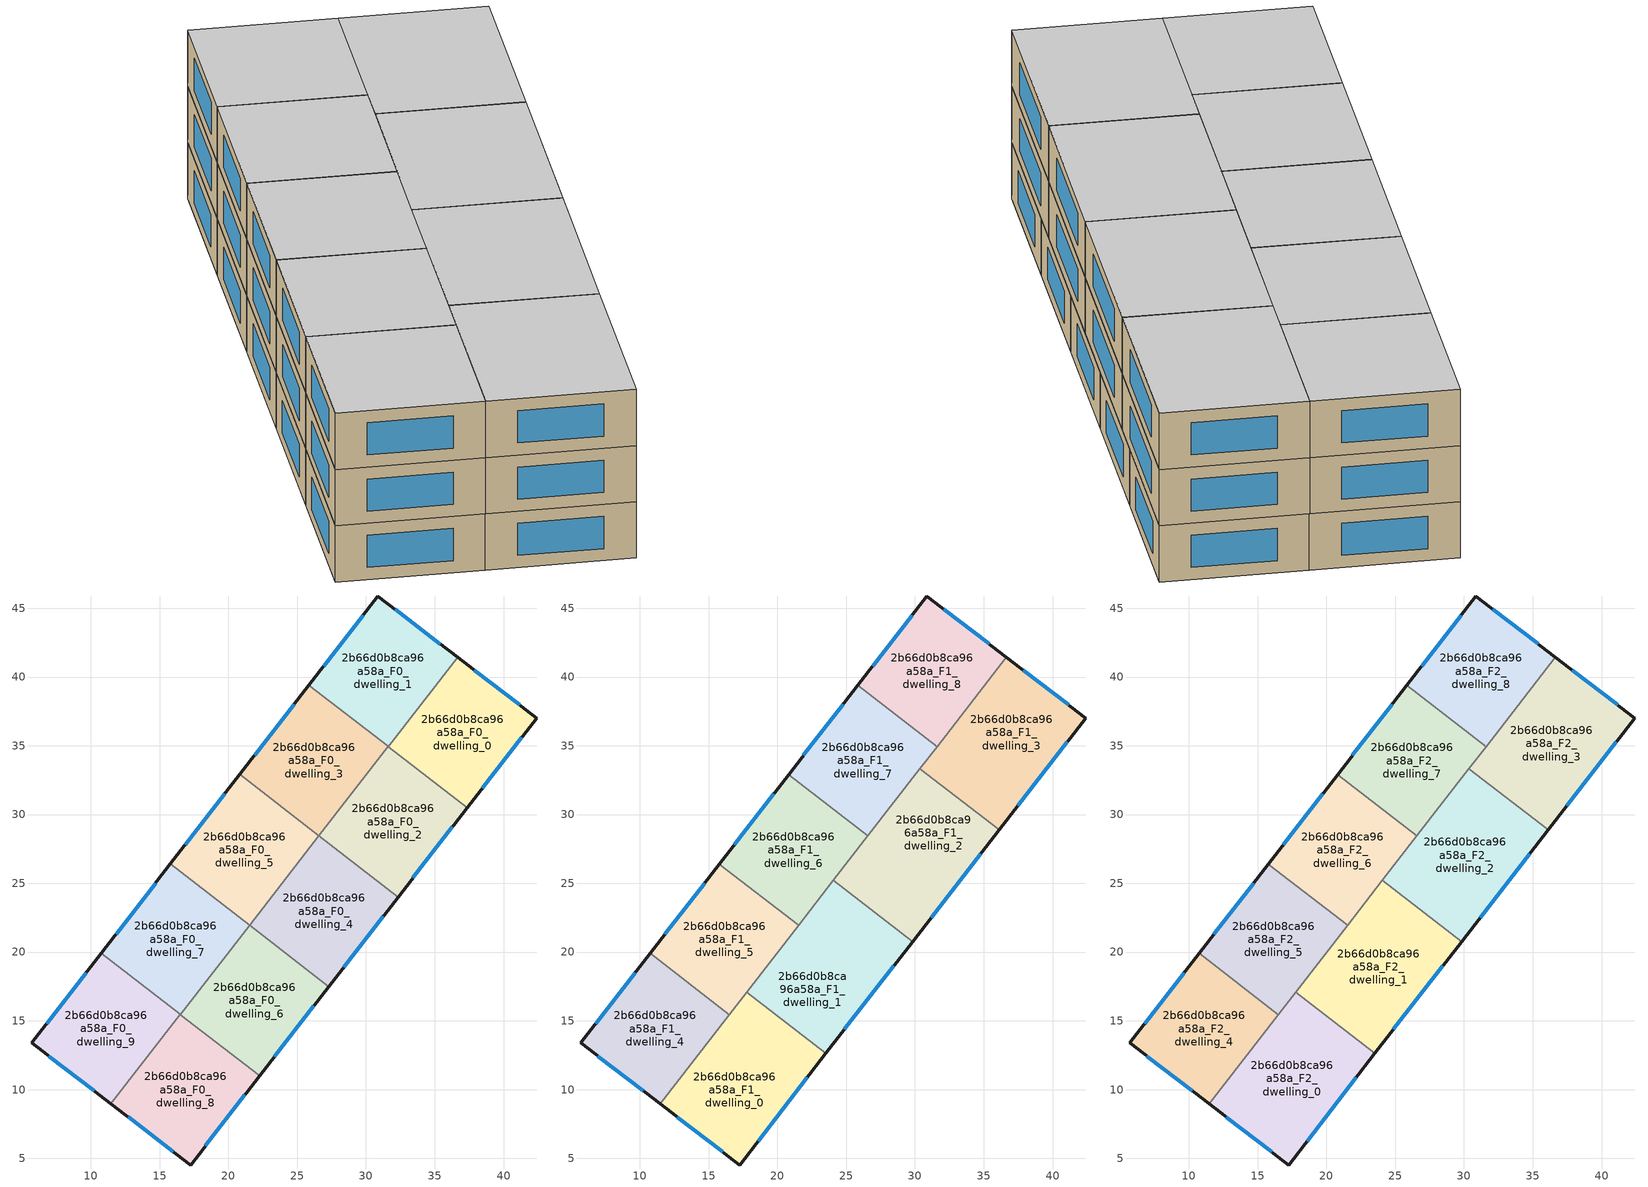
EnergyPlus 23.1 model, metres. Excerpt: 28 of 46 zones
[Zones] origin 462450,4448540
2b66d0b8ca96a58a_F0_dwelling_0
 floor ground (EU_floor_Construction): 42.41,37.02 37.36,30.5 31.62,34.95 36.65,41.45 z0
 wall outside (EU_wall_Construction): 37.36,30.5 42.41,37.02 36.65,41.45 z0:3
 wall to 2b66d0b8ca96a58a_F0_dwelling_1 (EU_wall_Construction): 36.65,41.45 31.62,34.95 z0:3
 wall to 2b66d0b8ca96a58a_F0_dwelling_2 (EU_wall_Construction): 31.62,34.95 37.36,30.5 z0:3
 window (EU_Window_Construction): 41.18,37.97 37.89,40.5 / 38.45,31.89 41.33,35.62 z0.64:2.36
2b66d0b8ca96a58a_F0_dwelling_1
 floor ground (EU_floor_Construction): 36.65,41.45 31.62,34.95 25.85,39.41 30.87,45.89 z0
 wall outside (EU_wall_Construction): 36.65,41.45 30.87,45.89 25.85,39.41 z0:3
 wall to 2b66d0b8ca96a58a_F0_dwelling_3 (EU_wall_Construction): 25.85,39.41 31.61,34.95 z0:3
 wall to 2b66d0b8ca96a58a_F0_dwelling_2 (EU_wall_Construction): 31.61,34.95 31.62,34.95 z0:3
 window (EU_Window_Construction): 29.8,44.5 26.93,40.8 / 35.42,42.4 32.11,44.94 z0.64:2.36
2b66d0b8ca96a58a_F0_dwelling_2
 floor ground (EU_floor_Construction): 37.36,30.5 32.33,24 26.58,28.46 31.61,34.95 z0
 wall outside (EU_wall_Construction): 32.33,24 37.36,30.5 z0:3
 wall to 2b66d0b8ca96a58a_F0_dwelling_3 (EU_wall_Construction): 31.61,34.95 26.58,28.46 z0:3
 wall to 2b66d0b8ca96a58a_F0_dwelling_4 (EU_wall_Construction): 26.58,28.46 32.33,24 z0:3
 window (EU_Window_Construction): 33.41,25.39 36.29,29.1 z0.64:2.36
2b66d0b8ca96a58a_F0_dwelling_3
 floor ground (EU_floor_Construction): 31.61,34.95 26.58,28.46 20.82,32.91 25.85,39.41 z0
 wall outside (EU_wall_Construction): 25.85,39.41 20.82,32.91 z0:3
 wall to 2b66d0b8ca96a58a_F0_dwelling_5 (EU_wall_Construction): 20.82,32.91 26.58,28.46 z0:3
 window (EU_Window_Construction): 24.78,38.02 21.9,34.3 z0.64:2.36
2b66d0b8ca96a58a_F0_dwelling_4
 floor ground (EU_floor_Construction): 32.33,24 27.29,17.5 21.54,21.96 26.58,28.46 z0
 wall outside (EU_wall_Construction): 27.29,17.5 32.33,24 z0:3
 wall to 2b66d0b8ca96a58a_F0_dwelling_5 (EU_wall_Construction): 26.58,28.46 21.54,21.96 z0:3
 wall to 2b66d0b8ca96a58a_F0_dwelling_6 (EU_wall_Construction): 21.54,21.96 27.29,17.5 z0:3
 window (EU_Window_Construction): 28.37,18.89 31.25,22.6 z0.64:2.36
2b66d0b8ca96a58a_F0_dwelling_5
 floor ground (EU_floor_Construction): 26.58,28.46 21.54,21.96 15.79,26.41 20.82,32.91 z0
 wall outside (EU_wall_Construction): 20.82,32.91 15.79,26.41 z0:3
 wall to 2b66d0b8ca96a58a_F0_dwelling_7 (EU_wall_Construction): 15.79,26.41 21.54,21.96 z0:3
 window (EU_Window_Construction): 19.74,31.52 16.87,27.81 z0.64:2.36
 ceiling adiabatic (EU_roof_Construction): 21.54,21.96 26.57,28.44 20.81,32.9 15.79,26.41 z3
2b66d0b8ca96a58a_F0_dwelling_6
 floor ground (EU_floor_Construction): 27.29,17.5 22.26,11 16.51,15.46 21.54,21.96 z0
 wall outside (EU_wall_Construction): 22.26,11 27.29,17.5 z0:3
 wall to 2b66d0b8ca96a58a_F0_dwelling_7 (EU_wall_Construction): 21.54,21.96 16.51,15.46 z0:3
 wall to 2b66d0b8ca96a58a_F0_dwelling_8 (EU_wall_Construction): 16.51,15.46 22.26,11 z0:3
 window (EU_Window_Construction): 23.34,12.39 26.22,16.11 z0.64:2.36
2b66d0b8ca96a58a_F0_dwelling_7
 floor ground (EU_floor_Construction): 21.54,21.96 16.51,15.46 10.75,19.91 15.79,26.41 z0
 wall outside (EU_wall_Construction): 15.79,26.41 10.75,19.91 z0:3
 wall to 2b66d0b8ca96a58a_F0_dwelling_9 (EU_wall_Construction): 10.75,19.91 16.5,15.46 z0:3
 wall to 2b66d0b8ca96a58a_F0_dwelling_8 (EU_wall_Construction): 16.5,15.46 16.51,15.46 z0:3
 window (EU_Window_Construction): 14.71,25.02 11.83,21.31 z0.64:2.36
2b66d0b8ca96a58a_F0_dwelling_8
 floor ground (EU_floor_Construction): 22.26,11 17.24,4.52 11.46,8.96 16.5,15.46 z0
 wall outside (EU_wall_Construction): 11.46,8.96 17.24,4.52 22.26,11 z0:3
 wall to 2b66d0b8ca96a58a_F0_dwelling_9 (EU_wall_Construction): 16.5,15.46 11.46,8.96 z0:3
 window (EU_Window_Construction): 18.32,5.91 21.19,9.61 / 12.7,8.01 16,5.47 z0.64:2.36
2b66d0b8ca96a58a_F0_dwelling_9
 floor ground (EU_floor_Construction): 16.5,15.46 11.46,8.96 5.7,13.39 10.75,19.91 z0
 wall outside (EU_wall_Construction): 10.75,19.91 5.7,13.39 11.46,8.96 z0:3
 window (EU_Window_Construction): 9.67,18.52 6.78,14.79 / 6.93,12.44 10.23,9.91 z0.64:2.36
2b66d0b8ca96a58a_F1_dwelling_0
 floor to 2b66d0b8ca96a58a_F0_dwelling_8 (EU_floor_Construction): 22.26,11 17.24,4.52 11.47,8.96 16.51,15.46 z3
 floor to 2b66d0b8ca96a58a_F0_dwelling_6 (EU_floor_Construction): 23.53,12.63 22.26,11 16.51,15.46 17.77,17.09 z3
 wall outside (EU_wall_Construction): 11.47,8.96 17.24,4.52 23.53,12.63 z3:6
 wall to 2b66d0b8ca96a58a_F1_dwelling_1 (EU_wall_Construction): 23.53,12.63 17.77,17.09 z3:6
 wall to 2b66d0b8ca96a58a_F1_dwelling_4 (EU_wall_Construction): 16.5,15.44 11.47,8.96 z3:6
 wall to 2b66d0b8ca96a58a_F1_dwelling_5 (EU_wall_Construction): 17.77,17.09 16.5,15.44 z3:6
 window (EU_Window_Construction): 18.59,6.26 22.18,10.9 / 12.71,8.01 16.01,5.47 z3.64:5.36
2b66d0b8ca96a58a_F1_dwelling_1
 floor to 2b66d0b8ca96a58a_F0_dwelling_6 (EU_floor_Construction): 27.29,17.5 23.53,12.63 17.77,17.09 21.54,21.96 z3
 floor to 2b66d0b8ca96a58a_F0_dwelling_4 (EU_floor_Construction): 29.82,20.76 27.29,17.5 21.54,21.96 24.07,25.21 z3
 wall outside (EU_wall_Construction): 23.53,12.63 29.82,20.76 z3:6
 wall to 2b66d0b8ca96a58a_F1_dwelling_2 (EU_wall_Construction): 29.82,20.76 24.07,25.21 z3:6
 wall to 2b66d0b8ca96a58a_F1_dwelling_5 (EU_wall_Construction): 21.53,21.94 17.77,17.09 z3:6
 wall to 2b66d0b8ca96a58a_F1_dwelling_6 (EU_wall_Construction): 24.07,25.22 21.53,21.94 z3:6
 window (EU_Window_Construction): 24.87,14.37 28.47,19.02 z3.64:5.36
2b66d0b8ca96a58a_F1_dwelling_2
 floor to 2b66d0b8ca96a58a_F0_dwelling_2 (EU_floor_Construction): 36.11,28.88 32.33,24 26.58,28.45 30.36,33.34 z3
 floor to 2b66d0b8ca96a58a_F0_dwelling_4 (EU_floor_Construction): 32.33,24 29.82,20.76 24.07,25.21 26.58,28.45 z3
 wall outside (EU_wall_Construction): 29.82,20.76 36.11,28.88 z3:6
 wall to 2b66d0b8ca96a58a_F1_dwelling_3 (EU_wall_Construction): 36.11,28.88 30.36,33.34 z3:6
 wall to 2b66d0b8ca96a58a_F1_dwelling_7 (EU_wall_Construction): 30.36,33.34 26.57,28.44 z3:6
 wall to 2b66d0b8ca96a58a_F1_dwelling_6 (EU_wall_Construction): 26.57,28.44 24.07,25.21 z3:6
 window (EU_Window_Construction): 31.17,22.5 34.77,27.14 z3.64:5.36
2b66d0b8ca96a58a_F1_dwelling_3
 floor to 2b66d0b8ca96a58a_F0_dwelling_0 (EU_floor_Construction): 42.41,37.02 37.36,30.5 31.62,34.95 36.65,41.45 z3
 floor to 2b66d0b8ca96a58a_F0_dwelling_1 (EU_floor_Construction): 36.65,41.45 31.62,34.95 31.61,34.95 36.64,41.45 z3
 floor to 2b66d0b8ca96a58a_F0_dwelling_2 (EU_floor_Construction): 37.36,30.5 36.11,28.88 30.36,33.34 31.61,34.95 z3
 wall outside (EU_wall_Construction): 36.11,28.88 42.41,37.02 36.64,41.45 z3:6
 wall to 2b66d0b8ca96a58a_F1_dwelling_8 (EU_wall_Construction): 36.64,41.45 31.6,34.94 z3:6
 wall to 2b66d0b8ca96a58a_F1_dwelling_7 (EU_wall_Construction): 31.6,34.94 30.36,33.34 z3:6
 window (EU_Window_Construction): 41.18,37.97 37.88,40.5 / 37.46,30.63 41.07,35.28 z3.64:5.36
2b66d0b8ca96a58a_F1_dwelling_4
 floor to 2b66d0b8ca96a58a_F0_dwelling_9 (EU_floor_Construction): 16.49,15.45 11.46,8.96 5.7,13.39 10.74,19.9 z3
 floor to 2b66d0b8ca96a58a_F0_dwelling_8 (EU_floor_Construction): 16.5,15.45 11.47,8.96 11.46,8.96 16.49,15.45 z3
 wall outside (EU_wall_Construction): 10.74,19.9 5.7,13.39 11.47,8.96 z3:6
 wall to 2b66d0b8ca96a58a_F1_dwelling_5 (EU_wall_Construction): 16.5,15.45 10.74,19.9 z3:6
 window (EU_Window_Construction): 6.94,12.44 10.24,9.91 / 9.66,18.51 6.78,14.79 z3.64:5.36
2b66d0b8ca96a58a_F1_dwelling_5
 floor to 2b66d0b8ca96a58a_F0_dwelling_7 (EU_floor_Construction): 21.53,21.94 16.51,15.46 10.75,19.91 15.78,26.4 z3
 floor to 2b66d0b8ca96a58a_F0_dwelling_9 (EU_floor_Construction): 16.5,15.46 16.49,15.45 10.74,19.9 10.75,19.91 z3
 wall outside (EU_wall_Construction): 15.78,26.4 10.74,19.9 z3:6
 wall to 2b66d0b8ca96a58a_F1_dwelling_6 (EU_wall_Construction): 21.53,21.94 15.78,26.4 z3:6
 window (EU_Window_Construction): 14.7,25.01 11.82,21.29 z3.64:5.36
2b66d0b8ca96a58a_F1_dwelling_6
 floor to 2b66d0b8ca96a58a_F0_dwelling_7 (EU_floor_Construction): 21.54,21.96 21.53,21.94 15.78,26.4 15.79,26.41 z3
 floor adiabatic (EU_floor_Construction): 26.57,28.44 21.53,21.94 21.54,21.96 15.79,26.41 20.81,32.9 z3
 wall outside (EU_wall_Construction): 20.81,32.9 15.78,26.4 z3:6
 wall to 2b66d0b8ca96a58a_F1_dwelling_7 (EU_wall_Construction): 26.57,28.44 20.81,32.9 z3:6
 window (EU_Window_Construction): 19.73,31.51 16.86,27.79 z3.64:5.36
2b66d0b8ca96a58a_F1_dwelling_7
 floor to 2b66d0b8ca96a58a_F0_dwelling_3 (EU_floor_Construction): 31.6,34.94 26.58,28.46 20.82,32.91 25.85,39.4 z3
 floor to 2b66d0b8ca96a58a_F0_dwelling_5 (EU_floor_Construction): 26.58,28.46 26.57,28.44 20.81,32.9 20.82,32.91 z3
 wall outside (EU_wall_Construction): 25.85,39.4 20.81,32.9 z3:6
 wall to 2b66d0b8ca96a58a_F1_dwelling_8 (EU_wall_Construction): 31.6,34.94 25.85,39.4 z3:6
 window (EU_Window_Construction): 24.77,38.01 21.89,34.29 z3.64:5.36
2b66d0b8ca96a58a_F1_dwelling_8
 floor to 2b66d0b8ca96a58a_F0_dwelling_1 (EU_floor_Construction): 36.64,41.45 31.61,34.95 25.86,39.41 30.87,45.89 z3
 floor to 2b66d0b8ca96a58a_F0_dwelling_3 (EU_floor_Construction): 31.61,34.95 31.6,34.94 25.85,39.4 25.86,39.41 z3
 wall outside (EU_wall_Construction): 36.64,41.45 30.87,45.89 25.85,39.4 z3:6
 window (EU_Window_Construction): 29.8,44.5 26.92,40.79 / 35.41,42.4 32.11,44.94 z3.64:5.36
2b66d0b8ca96a58a_F2_dwelling_0
 floor to 2b66d0b8ca96a58a_F1_dwelling_0 (EU_floor_Construction): 23.53,12.63 17.24,4.52 11.47,8.96 17.77,17.09 z6
 wall outside (EU_wall_Construction): 11.47,8.96 17.24,4.52 23.53,12.63 z6:9
 wall to 2b66d0b8ca96a58a_F2_dwelling_1 (EU_wall_Construction): 23.53,12.63 17.77,17.09 z6:9
 wall to 2b66d0b8ca96a58a_F2_dwelling_4 (EU_wall_Construction): 16.5,15.44 11.47,8.96 z6:9
 wall to 2b66d0b8ca96a58a_F2_dwelling_5 (EU_wall_Construction): 17.77,17.09 16.5,15.44 z6:9
 window (EU_Window_Construction): 18.59,6.26 22.18,10.9 / 12.71,8.01 16.01,5.47 z6.64:8.36
 ceiling to 2b66d0b8ca96a58a_F3_dwelling_0 (EU_floor_Construction): 17.24,4.52 23.53,12.63 17.77,17.09 11.47,8.96 z9
2b66d0b8ca96a58a_F2_dwelling_1
 floor to 2b66d0b8ca96a58a_F1_dwelling_1 (EU_floor_Construction): 29.82,20.76 23.53,12.63 17.77,17.09 24.07,25.21 z6
 wall outside (EU_wall_Construction): 23.53,12.63 29.82,20.76 z6:9
 wall to 2b66d0b8ca96a58a_F2_dwelling_2 (EU_wall_Construction): 29.82,20.76 24.07,25.21 z6:9
 wall to 2b66d0b8ca96a58a_F2_dwelling_5 (EU_wall_Construction): 21.53,21.94 17.77,17.09 z6:9
 wall to 2b66d0b8ca96a58a_F2_dwelling_6 (EU_wall_Construction): 24.07,25.22 21.53,21.94 z6:9
 window (EU_Window_Construction): 24.87,14.37 28.47,19.02 z6.64:8.36
 ceiling to 2b66d0b8ca96a58a_F3_dwelling_1 (EU_floor_Construction): 23.53,12.63 29.82,20.76 24.07,25.21 17.77,17.09 z9
2b66d0b8ca96a58a_F2_dwelling_2
 floor to 2b66d0b8ca96a58a_F1_dwelling_2 (EU_floor_Construction): 36.11,28.88 29.82,20.76 24.07,25.21 30.36,33.34 z6
 wall outside (EU_wall_Construction): 29.82,20.76 36.11,28.88 z6:9
 wall to 2b66d0b8ca96a58a_F2_dwelling_3 (EU_wall_Construction): 36.11,28.88 30.36,33.34 z6:9
 wall to 2b66d0b8ca96a58a_F2_dwelling_7 (EU_wall_Construction): 30.36,33.34 26.57,28.44 z6:9
 wall to 2b66d0b8ca96a58a_F2_dwelling_6 (EU_wall_Construction): 26.57,28.44 24.07,25.21 z6:9
 window (EU_Window_Construction): 31.17,22.5 34.77,27.14 z6.64:8.36
 ceiling to 2b66d0b8ca96a58a_F3_dwelling_2 (EU_floor_Construction): 29.82,20.76 36.11,28.88 30.36,33.34 24.07,25.21 z9
2b66d0b8ca96a58a_F2_dwelling_3
 floor to 2b66d0b8ca96a58a_F1_dwelling_3 (EU_floor_Construction): 42.41,37.02 36.11,28.88 30.36,33.34 36.64,41.45 z6
 wall outside (EU_wall_Construction): 36.11,28.88 42.41,37.02 36.64,41.45 z6:9
 wall to 2b66d0b8ca96a58a_F2_dwelling_8 (EU_wall_Construction): 36.64,41.45 31.6,34.94 z6:9
 wall to 2b66d0b8ca96a58a_F2_dwelling_7 (EU_wall_Construction): 31.6,34.94 30.36,33.34 z6:9
 window (EU_Window_Construction): 41.18,37.97 37.88,40.5 / 37.46,30.63 41.07,35.28 z6.64:8.36
 ceiling to 2b66d0b8ca96a58a_F3_dwelling_3 (EU_floor_Construction): 36.11,28.88 42.41,37.02 36.64,41.45 30.36,33.34 z9
2b66d0b8ca96a58a_F2_dwelling_4
 floor to 2b66d0b8ca96a58a_F1_dwelling_4 (EU_floor_Construction): 16.5,15.45 11.47,8.96 5.7,13.39 10.74,19.9 z6
 wall outside (EU_wall_Construction): 10.74,19.9 5.7,13.39 11.47,8.96 z6:9
 wall to 2b66d0b8ca96a58a_F2_dwelling_5 (EU_wall_Construction): 16.5,15.45 10.74,19.9 z6:9
 window (EU_Window_Construction): 6.94,12.44 10.24,9.91 / 9.66,18.51 6.78,14.79 z6.64:8.36
 ceiling to 2b66d0b8ca96a58a_F3_dwelling_4 (EU_floor_Construction): 11.47,8.96 16.5,15.45 10.74,19.9 5.7,13.39 z9
2b66d0b8ca96a58a_F2_dwelling_5
 floor to 2b66d0b8ca96a58a_F1_dwelling_5 (EU_floor_Construction): 21.53,21.94 16.5,15.45 10.74,19.9 15.78,26.4 z6
 wall outside (EU_wall_Construction): 15.78,26.4 10.74,19.9 z6:9
 wall to 2b66d0b8ca96a58a_F2_dwelling_6 (EU_wall_Construction): 21.53,21.94 15.78,26.4 z6:9
 window (EU_Window_Construction): 14.7,25.01 11.82,21.29 z6.64:8.36
 ceiling to 2b66d0b8ca96a58a_F3_dwelling_5 (EU_floor_Construction): 16.5,15.45 21.53,21.94 15.78,26.4 10.74,19.9 z9
2b66d0b8ca96a58a_F2_dwelling_6
 floor to 2b66d0b8ca96a58a_F1_dwelling_6 (EU_floor_Construction): 26.57,28.44 21.53,21.94 15.78,26.4 20.81,32.9 z6
 wall outside (EU_wall_Construction): 20.81,32.9 15.78,26.4 z6:9
 wall to 2b66d0b8ca96a58a_F2_dwelling_7 (EU_wall_Construction): 26.57,28.44 20.81,32.9 z6:9
 window (EU_Window_Construction): 19.73,31.51 16.86,27.79 z6.64:8.36
 ceiling to 2b66d0b8ca96a58a_F3_dwelling_6 (EU_floor_Construction): 21.53,21.94 26.57,28.44 20.81,32.9 15.78,26.4 z9
2b66d0b8ca96a58a_F2_dwelling_7
 floor to 2b66d0b8ca96a58a_F1_dwelling_7 (EU_floor_Construction): 31.6,34.94 26.57,28.44 20.81,32.9 25.85,39.4 z6
 wall outside (EU_wall_Construction): 25.85,39.4 20.81,32.9 z6:9
 wall to 2b66d0b8ca96a58a_F2_dwelling_8 (EU_wall_Construction): 31.6,34.94 25.85,39.4 z6:9
 window (EU_Window_Construction): 24.77,38.01 21.89,34.29 z6.64:8.36
 ceiling to 2b66d0b8ca96a58a_F3_dwelling_7 (EU_floor_Construction): 26.57,28.44 31.6,34.94 25.85,39.4 20.81,32.9 z9
2b66d0b8ca96a58a_F2_dwelling_8
 floor to 2b66d0b8ca96a58a_F1_dwelling_8 (EU_floor_Construction): 36.64,41.45 31.6,34.94 25.85,39.4 30.87,45.89 z6
 wall outside (EU_wall_Construction): 36.64,41.45 30.87,45.89 25.85,39.4 z6:9
 window (EU_Window_Construction): 29.8,44.5 26.92,40.79 / 35.41,42.4 32.11,44.94 z6.64:8.36
 ceiling to 2b66d0b8ca96a58a_F3_dwelling_8 (EU_floor_Construction): 31.6,34.94 36.64,41.45 30.87,45.89 25.85,39.4 z9
[Building]
EU S2 Campaign: North Axis=0; Terrain=City; Solar Distribution=FullExterior
[Site:Location]
Yerevan-Zvartnots.Intl.AP: Latitude=40.15; Longitude=44.383; Time Zone=4; Elevation=854
[SizingPeriod:WeatherFileDays]
AnnualSizingPeriod: Begin Month=1; Begin Day of Month=1; End Month=12; End Day of Month=31; Day of Week for Start Day=Monday; Use Weather File Daylight Saving Period=No; Use Weather File Rain and Snow Indicators=No
[MATERIAL]
EU_InternalMass_Material: Roughness=MediumRough; Thickness=0.1; Conductivity=1; Density=1800; Specific Heat=900; Thermal Absorptance=0.9; Solar Absorptance=0.7; Visible Absorptance=0.7
[MATERIAL:NOMASS] Roughness=MediumRough; Thermal Absorptance=0.9; Solar Absorptance=0.7; Visible Absorptance=0.7
Name | Thermal Resistance
EU_wall_NoMass | 1.05043
EU_roof_NoMass | 1.45357
EU_floor_NoMass | 0.478065
[WINDOWMATERIAL:SIMPLEGLAZINGSYSTEM]
EU_Window_SimpleGlazing: UFactor=2.5566; Solar Heat Gain Coefficient=0.75; Visible Transmittance=0.75
[CONSTRUCTION]
EU_wall_Construction: EU_wall_NoMass
EU_roof_Construction: EU_roof_NoMass
EU_floor_Construction: EU_floor_NoMass
EU_Window_Construction: EU_Window_SimpleGlazing
EU_InternalMass_Construction: EU_InternalMass_Material
[ZONE] Type=1; Multiplier=1; Ceiling Height=autocalculate; Floor Area=autocalculate; Part of Total Floor Area=Yes
Name | Volume
2b66d0b8ca96a58a_F0_dwelling_0; 2b66d0b8ca96a58a_F0_dwelling_9 | 179.514
2b66d0b8ca96a58a_F1_dwelling_0; 2b66d0b8ca96a58a_F2_dwelling_0 | 224.368
2b66d0b8ca96a58a_F0_dwelling_1; 2b66d0b8ca96a58a_F0_dwelling_8 | 179.521
2b66d0b8ca96a58a_F1_dwelling_1; 2b66d0b8ca96a58a_F2_dwelling_1 | 224.356
2b66d0b8ca96a58a_F0_dwelling_2; 2b66d0b8ca96a58a_F1_dwelling_5; 2b66d0b8ca96a58a_F2_dwelling_5; 2b66d0b8ca96a58a_F0_dwelling_6; 2b66d0b8ca96a58a_F1_dwelling_6; 2b66d0b8ca96a58a_F2_dwelling_6 | 179.528
2b66d0b8ca96a58a_F1_dwelling_2; 2b66d0b8ca96a58a_F2_dwelling_2 | 224.391
2b66d0b8ca96a58a_F0_dwelling_3 | 179.496
2b66d0b8ca96a58a_F1_dwelling_3; 2b66d0b8ca96a58a_F2_dwelling_3 | 224.373
2b66d0b8ca96a58a_F0_dwelling_4 | 179.51
2b66d0b8ca96a58a_F1_dwelling_4; 2b66d0b8ca96a58a_F2_dwelling_4; 2b66d0b8ca96a58a_F1_dwelling_8; 2b66d0b8ca96a58a_F2_dwelling_8 | 179.518
2b66d0b8ca96a58a_F0_dwelling_5; 2b66d0b8ca96a58a_F1_dwelling_7; 2b66d0b8ca96a58a_F2_dwelling_7 | 179.495
2b66d0b8ca96a58a_F0_dwelling_7 | 179.526
[INTERNALMASS] Construction=EU_InternalMass_Construction
Name | Zone or ZoneList | Surface Area
2b66d0b8ca96a58a_F0_dwelling_0_EU_InternalMass | 2b66d0b8ca96a58a_F0_dwelling_0 | 59.8379
2b66d0b8ca96a58a_F0_dwelling_1_EU_InternalMass | 2b66d0b8ca96a58a_F0_dwelling_1 | 59.8404
2b66d0b8ca96a58a_F0_dwelling_2_EU_InternalMass | 2b66d0b8ca96a58a_F0_dwelling_2 | 59.8427
2b66d0b8ca96a58a_F0_dwelling_3_EU_InternalMass | 2b66d0b8ca96a58a_F0_dwelling_3 | 59.8318
2b66d0b8ca96a58a_F0_dwelling_4_EU_InternalMass | 2b66d0b8ca96a58a_F0_dwelling_4 | 59.8368
2b66d0b8ca96a58a_F0_dwelling_5_EU_InternalMass | 2b66d0b8ca96a58a_F0_dwelling_5 | 59.8318
2b66d0b8ca96a58a_F0_dwelling_6_EU_InternalMass | 2b66d0b8ca96a58a_F0_dwelling_6 | 59.8427
2b66d0b8ca96a58a_F0_dwelling_7_EU_InternalMass | 2b66d0b8ca96a58a_F0_dwelling_7 | 59.842
2b66d0b8ca96a58a_F0_dwelling_8_EU_InternalMass | 2b66d0b8ca96a58a_F0_dwelling_8 | 59.8404
2b66d0b8ca96a58a_F0_dwelling_9_EU_InternalMass | 2b66d0b8ca96a58a_F0_dwelling_9 | 59.8379
2b66d0b8ca96a58a_F1_dwelling_0_EU_InternalMass | 2b66d0b8ca96a58a_F1_dwelling_0 | 74.7892
2b66d0b8ca96a58a_F1_dwelling_1_EU_InternalMass | 2b66d0b8ca96a58a_F1_dwelling_1 | 74.7853
2b66d0b8ca96a58a_F1_dwelling_2_EU_InternalMass | 2b66d0b8ca96a58a_F1_dwelling_2 | 74.8011
2b66d0b8ca96a58a_F1_dwelling_3_EU_InternalMass | 2b66d0b8ca96a58a_F1_dwelling_3 | 74.791
2b66d0b8ca96a58a_F1_dwelling_4_EU_InternalMass | 2b66d0b8ca96a58a_F1_dwelling_4 | 59.8393
2b66d0b8ca96a58a_F1_dwelling_5_EU_InternalMass | 2b66d0b8ca96a58a_F1_dwelling_5 | 59.8427
2b66d0b8ca96a58a_F1_dwelling_6_EU_InternalMass | 2b66d0b8ca96a58a_F1_dwelling_6 | 59.8427
2b66d0b8ca96a58a_F1_dwelling_7_EU_InternalMass | 2b66d0b8ca96a58a_F1_dwelling_7 | 59.8318
2b66d0b8ca96a58a_F1_dwelling_8_EU_InternalMass | 2b66d0b8ca96a58a_F1_dwelling_8 | 59.8393
2b66d0b8ca96a58a_F2_dwelling_0_EU_InternalMass | 2b66d0b8ca96a58a_F2_dwelling_0 | 74.7892
2b66d0b8ca96a58a_F2_dwelling_1_EU_InternalMass | 2b66d0b8ca96a58a_F2_dwelling_1 | 74.7853
2b66d0b8ca96a58a_F2_dwelling_2_EU_InternalMass | 2b66d0b8ca96a58a_F2_dwelling_2 | 74.8011
2b66d0b8ca96a58a_F2_dwelling_3_EU_InternalMass | 2b66d0b8ca96a58a_F2_dwelling_3 | 74.791
2b66d0b8ca96a58a_F2_dwelling_4_EU_InternalMass | 2b66d0b8ca96a58a_F2_dwelling_4 | 59.8393
2b66d0b8ca96a58a_F2_dwelling_5_EU_InternalMass | 2b66d0b8ca96a58a_F2_dwelling_5 | 59.8427
2b66d0b8ca96a58a_F2_dwelling_6_EU_InternalMass | 2b66d0b8ca96a58a_F2_dwelling_6 | 59.8427
2b66d0b8ca96a58a_F2_dwelling_7_EU_InternalMass | 2b66d0b8ca96a58a_F2_dwelling_7 | 59.8318
2b66d0b8ca96a58a_F2_dwelling_8_EU_InternalMass | 2b66d0b8ca96a58a_F2_dwelling_8 | 59.8393
[OTHEREQUIPMENT] Fuel Type=Electricity; Design Level Calculation Method=Watts/Area; Power per Zone Floor Area=1; Fraction Latent=0; Fraction Radiant=0; Fraction Lost=0; Carbon Dioxide Generation Rate=0; EndUse Subcategory=EU_Step8_InternalGains
Name | Zone or ZoneList or Space or SpaceList | Schedule
EU_Step8_InternalGain_2b66d0b8ca96a58a_F0_dwelling_0_f000 | 2b66d0b8ca96a58a_F0_dwelling_0 | EU_Step8_GainSchedule_2b66d0b8ca96a58a_F0_dwelling_0_f000
EU_Step8_InternalGain_2b66d0b8ca96a58a_F0_dwelling_1_f000 | 2b66d0b8ca96a58a_F0_dwelling_1 | EU_Step8_GainSchedule_2b66d0b8ca96a58a_F0_dwelling_1_f000
EU_Step8_InternalGain_2b66d0b8ca96a58a_F0_dwelling_2_f000 | 2b66d0b8ca96a58a_F0_dwelling_2 | EU_Step8_GainSchedule_2b66d0b8ca96a58a_F0_dwelling_2_f000
EU_Step8_InternalGain_2b66d0b8ca96a58a_F0_dwelling_3_f000 | 2b66d0b8ca96a58a_F0_dwelling_3 | EU_Step8_GainSchedule_2b66d0b8ca96a58a_F0_dwelling_3_f000
EU_Step8_InternalGain_2b66d0b8ca96a58a_F0_dwelling_4_f000 | 2b66d0b8ca96a58a_F0_dwelling_4 | EU_Step8_GainSchedule_2b66d0b8ca96a58a_F0_dwelling_4_f000
EU_Step8_InternalGain_2b66d0b8ca96a58a_F0_dwelling_5_f000 | 2b66d0b8ca96a58a_F0_dwelling_5 | EU_Step8_GainSchedule_2b66d0b8ca96a58a_F0_dwelling_5_f000
EU_Step8_InternalGain_2b66d0b8ca96a58a_F0_dwelling_6_f000 | 2b66d0b8ca96a58a_F0_dwelling_6 | EU_Step8_GainSchedule_2b66d0b8ca96a58a_F0_dwelling_6_f000
EU_Step8_InternalGain_2b66d0b8ca96a58a_F0_dwelling_7_f000 | 2b66d0b8ca96a58a_F0_dwelling_7 | EU_Step8_GainSchedule_2b66d0b8ca96a58a_F0_dwelling_7_f000
EU_Step8_InternalGain_2b66d0b8ca96a58a_F0_dwelling_8_f000 | 2b66d0b8ca96a58a_F0_dwelling_8 | EU_Step8_GainSchedule_2b66d0b8ca96a58a_F0_dwelling_8_f000
EU_Step8_InternalGain_2b66d0b8ca96a58a_F0_dwelling_9_f000 | 2b66d0b8ca96a58a_F0_dwelling_9 | EU_Step8_GainSchedule_2b66d0b8ca96a58a_F0_dwelling_9_f000
EU_Step8_InternalGain_2b66d0b8ca96a58a_F1_dwelling_0_f000 | 2b66d0b8ca96a58a_F1_dwelling_0 | EU_Step8_GainSchedule_2b66d0b8ca96a58a_F1_dwelling_0_f000
EU_Step8_InternalGain_2b66d0b8ca96a58a_F1_dwelling_1_f000 | 2b66d0b8ca96a58a_F1_dwelling_1 | EU_Step8_GainSchedule_2b66d0b8ca96a58a_F1_dwelling_1_f000
EU_Step8_InternalGain_2b66d0b8ca96a58a_F1_dwelling_2_f000 | 2b66d0b8ca96a58a_F1_dwelling_2 | EU_Step8_GainSchedule_2b66d0b8ca96a58a_F1_dwelling_2_f000
EU_Step8_InternalGain_2b66d0b8ca96a58a_F1_dwelling_3_f000 | 2b66d0b8ca96a58a_F1_dwelling_3 | EU_Step8_GainSchedule_2b66d0b8ca96a58a_F1_dwelling_3_f000
EU_Step8_InternalGain_2b66d0b8ca96a58a_F1_dwelling_4_f000 | 2b66d0b8ca96a58a_F1_dwelling_4 | EU_Step8_GainSchedule_2b66d0b8ca96a58a_F1_dwelling_4_f000
EU_Step8_InternalGain_2b66d0b8ca96a58a_F1_dwelling_5_f000 | 2b66d0b8ca96a58a_F1_dwelling_5 | EU_Step8_GainSchedule_2b66d0b8ca96a58a_F1_dwelling_5_f000
EU_Step8_InternalGain_2b66d0b8ca96a58a_F1_dwelling_6_f000 | 2b66d0b8ca96a58a_F1_dwelling_6 | EU_Step8_GainSchedule_2b66d0b8ca96a58a_F1_dwelling_6_f000
EU_Step8_InternalGain_2b66d0b8ca96a58a_F1_dwelling_7_f000 | 2b66d0b8ca96a58a_F1_dwelling_7 | EU_Step8_GainSchedule_2b66d0b8ca96a58a_F1_dwelling_7_f000
EU_Step8_InternalGain_2b66d0b8ca96a58a_F1_dwelling_8_f000 | 2b66d0b8ca96a58a_F1_dwelling_8 | EU_Step8_GainSchedule_2b66d0b8ca96a58a_F1_dwelling_8_f000
EU_Step8_InternalGain_2b66d0b8ca96a58a_F2_dwelling_0_f000 | 2b66d0b8ca96a58a_F2_dwelling_0 | EU_Step8_GainSchedule_2b66d0b8ca96a58a_F2_dwelling_0_f000
EU_Step8_InternalGain_2b66d0b8ca96a58a_F2_dwelling_1_f000 | 2b66d0b8ca96a58a_F2_dwelling_1 | EU_Step8_GainSchedule_2b66d0b8ca96a58a_F2_dwelling_1_f000
EU_Step8_InternalGain_2b66d0b8ca96a58a_F2_dwelling_2_f000 | 2b66d0b8ca96a58a_F2_dwelling_2 | EU_Step8_GainSchedule_2b66d0b8ca96a58a_F2_dwelling_2_f000
EU_Step8_InternalGain_2b66d0b8ca96a58a_F2_dwelling_3_f000 | 2b66d0b8ca96a58a_F2_dwelling_3 | EU_Step8_GainSchedule_2b66d0b8ca96a58a_F2_dwelling_3_f000
EU_Step8_InternalGain_2b66d0b8ca96a58a_F2_dwelling_4_f000 | 2b66d0b8ca96a58a_F2_dwelling_4 | EU_Step8_GainSchedule_2b66d0b8ca96a58a_F2_dwelling_4_f000
EU_Step8_InternalGain_2b66d0b8ca96a58a_F2_dwelling_5_f000 | 2b66d0b8ca96a58a_F2_dwelling_5 | EU_Step8_GainSchedule_2b66d0b8ca96a58a_F2_dwelling_5_f000
EU_Step8_InternalGain_2b66d0b8ca96a58a_F2_dwelling_6_f000 | 2b66d0b8ca96a58a_F2_dwelling_6 | EU_Step8_GainSchedule_2b66d0b8ca96a58a_F2_dwelling_6_f000
EU_Step8_InternalGain_2b66d0b8ca96a58a_F2_dwelling_7_f000 | 2b66d0b8ca96a58a_F2_dwelling_7 | EU_Step8_GainSchedule_2b66d0b8ca96a58a_F2_dwelling_7_f000
EU_Step8_InternalGain_2b66d0b8ca96a58a_F2_dwelling_8_f000 | 2b66d0b8ca96a58a_F2_dwelling_8 | EU_Step8_GainSchedule_2b66d0b8ca96a58a_F2_dwelling_8_f000
[ZONEVENTILATION:DESIGNFLOWRATE] Schedule=EU_AlwaysOn; Design Flow Rate Calculation Method=AirChanges/Hour; Air Changes per Hour=0.557805; Ventilation Type=Natural; Fan Pressure Rise=0; Fan Total Efficiency=1; Constant Term Coefficient=1; Temperature Term Coefficient=0; Velocity Term Coefficient=0; Velocity Squared Term Coefficient=0; Minimum Indoor Temperature=-100; Maximum Indoor Temperature=100; Delta Temperature=-100; Minimum Outdoor Temperature=-100; Maximum Outdoor Temperature=100; Maximum Wind Speed=40
Name | Zone or ZoneList or Space or SpaceList
EU_ConstantAir_2b66d0b8ca96a58a_F0_dwelling_0 | 2b66d0b8ca96a58a_F0_dwelling_0
EU_ConstantAir_2b66d0b8ca96a58a_F0_dwelling_1 | 2b66d0b8ca96a58a_F0_dwelling_1
EU_ConstantAir_2b66d0b8ca96a58a_F0_dwelling_2 | 2b66d0b8ca96a58a_F0_dwelling_2
EU_ConstantAir_2b66d0b8ca96a58a_F0_dwelling_3 | 2b66d0b8ca96a58a_F0_dwelling_3
EU_ConstantAir_2b66d0b8ca96a58a_F0_dwelling_4 | 2b66d0b8ca96a58a_F0_dwelling_4
EU_ConstantAir_2b66d0b8ca96a58a_F0_dwelling_5 | 2b66d0b8ca96a58a_F0_dwelling_5
EU_ConstantAir_2b66d0b8ca96a58a_F0_dwelling_6 | 2b66d0b8ca96a58a_F0_dwelling_6
EU_ConstantAir_2b66d0b8ca96a58a_F0_dwelling_7 | 2b66d0b8ca96a58a_F0_dwelling_7
EU_ConstantAir_2b66d0b8ca96a58a_F0_dwelling_8 | 2b66d0b8ca96a58a_F0_dwelling_8
EU_ConstantAir_2b66d0b8ca96a58a_F0_dwelling_9 | 2b66d0b8ca96a58a_F0_dwelling_9
EU_ConstantAir_2b66d0b8ca96a58a_F1_dwelling_0 | 2b66d0b8ca96a58a_F1_dwelling_0
EU_ConstantAir_2b66d0b8ca96a58a_F1_dwelling_1 | 2b66d0b8ca96a58a_F1_dwelling_1
EU_ConstantAir_2b66d0b8ca96a58a_F1_dwelling_2 | 2b66d0b8ca96a58a_F1_dwelling_2
EU_ConstantAir_2b66d0b8ca96a58a_F1_dwelling_3 | 2b66d0b8ca96a58a_F1_dwelling_3
EU_ConstantAir_2b66d0b8ca96a58a_F1_dwelling_4 | 2b66d0b8ca96a58a_F1_dwelling_4
EU_ConstantAir_2b66d0b8ca96a58a_F1_dwelling_5 | 2b66d0b8ca96a58a_F1_dwelling_5
EU_ConstantAir_2b66d0b8ca96a58a_F1_dwelling_6 | 2b66d0b8ca96a58a_F1_dwelling_6
EU_ConstantAir_2b66d0b8ca96a58a_F1_dwelling_7 | 2b66d0b8ca96a58a_F1_dwelling_7
EU_ConstantAir_2b66d0b8ca96a58a_F1_dwelling_8 | 2b66d0b8ca96a58a_F1_dwelling_8
EU_ConstantAir_2b66d0b8ca96a58a_F2_dwelling_0 | 2b66d0b8ca96a58a_F2_dwelling_0
EU_ConstantAir_2b66d0b8ca96a58a_F2_dwelling_1 | 2b66d0b8ca96a58a_F2_dwelling_1
EU_ConstantAir_2b66d0b8ca96a58a_F2_dwelling_2 | 2b66d0b8ca96a58a_F2_dwelling_2
EU_ConstantAir_2b66d0b8ca96a58a_F2_dwelling_3 | 2b66d0b8ca96a58a_F2_dwelling_3
EU_ConstantAir_2b66d0b8ca96a58a_F2_dwelling_4 | 2b66d0b8ca96a58a_F2_dwelling_4
EU_ConstantAir_2b66d0b8ca96a58a_F2_dwelling_5 | 2b66d0b8ca96a58a_F2_dwelling_5
EU_ConstantAir_2b66d0b8ca96a58a_F2_dwelling_6 | 2b66d0b8ca96a58a_F2_dwelling_6
EU_ConstantAir_2b66d0b8ca96a58a_F2_dwelling_7 | 2b66d0b8ca96a58a_F2_dwelling_7
EU_ConstantAir_2b66d0b8ca96a58a_F2_dwelling_8 | 2b66d0b8ca96a58a_F2_dwelling_8
[HVACTEMPLATE:THERMOSTAT] Constant Heating Setpoint=20; Constant Cooling Setpoint=50
EU_HeatOnly_2b66d0b8ca96a58a_F0_dwelling_0; EU_HeatOnly_2b66d0b8ca96a58a_F0_dwelling_1; EU_HeatOnly_2b66d0b8ca96a58a_F0_dwelling_2; EU_HeatOnly_2b66d0b8ca96a58a_F0_dwelling_3; EU_HeatOnly_2b66d0b8ca96a58a_F0_dwelling_4; EU_HeatOnly_2b66d0b8ca96a58a_F0_dwelling_5; EU_HeatOnly_2b66d0b8ca96a58a_F0_dwelling_6; EU_HeatOnly_2b66d0b8ca96a58a_F0_dwelling_7; EU_HeatOnly_2b66d0b8ca96a58a_F0_dwelling_8; EU_HeatOnly_2b66d0b8ca96a58a_F0_dwelling_9; EU_HeatOnly_2b66d0b8ca96a58a_F1_dwelling_0; EU_HeatOnly_2b66d0b8ca96a58a_F1_dwelling_1; EU_HeatOnly_2b66d0b8ca96a58a_F1_dwelling_2; EU_HeatOnly_2b66d0b8ca96a58a_F1_dwelling_3; EU_HeatOnly_2b66d0b8ca96a58a_F1_dwelling_4; EU_HeatOnly_2b66d0b8ca96a58a_F1_dwelling_5; EU_HeatOnly_2b66d0b8ca96a58a_F1_dwelling_6; EU_HeatOnly_2b66d0b8ca96a58a_F1_dwelling_7; EU_HeatOnly_2b66d0b8ca96a58a_F1_dwelling_8; EU_HeatOnly_2b66d0b8ca96a58a_F2_dwelling_0; EU_HeatOnly_2b66d0b8ca96a58a_F2_dwelling_1; EU_HeatOnly_2b66d0b8ca96a58a_F2_dwelling_2; EU_HeatOnly_2b66d0b8ca96a58a_F2_dwelling_3; EU_HeatOnly_2b66d0b8ca96a58a_F2_dwelling_4; EU_HeatOnly_2b66d0b8ca96a58a_F2_dwelling_5; EU_HeatOnly_2b66d0b8ca96a58a_F2_dwelling_6; EU_HeatOnly_2b66d0b8ca96a58a_F2_dwelling_7; EU_HeatOnly_2b66d0b8ca96a58a_F2_dwelling_8; EU_HeatOnly_2b66d0b8ca96a58a_F3_dwelling_0; EU_HeatOnly_2b66d0b8ca96a58a_F3_dwelling_1; EU_HeatOnly_2b66d0b8ca96a58a_F3_dwelling_2; EU_HeatOnly_2b66d0b8ca96a58a_F3_dwelling_3; EU_HeatOnly_2b66d0b8ca96a58a_F3_dwelling_4; EU_HeatOnly_2b66d0b8ca96a58a_F3_dwelling_5; EU_HeatOnly_2b66d0b8ca96a58a_F3_dwelling_6; EU_HeatOnly_2b66d0b8ca96a58a_F3_dwelling_7; EU_HeatOnly_2b66d0b8ca96a58a_F3_dwelling_8; EU_HeatOnly_2b66d0b8ca96a58a_F4_dwelling_0; EU_HeatOnly_2b66d0b8ca96a58a_F4_dwelling_1; EU_HeatOnly_2b66d0b8ca96a58a_F4_dwelling_2; EU_HeatOnly_2b66d0b8ca96a58a_F4_dwelling_3; EU_HeatOnly_2b66d0b8ca96a58a_F4_dwelling_4; EU_HeatOnly_2b66d0b8ca96a58a_F4_dwelling_5; EU_HeatOnly_2b66d0b8ca96a58a_F4_dwelling_6; EU_HeatOnly_2b66d0b8ca96a58a_F4_dwelling_7; EU_HeatOnly_2b66d0b8ca96a58a_F4_dwelling_8
[HVACTEMPLATE:ZONE:IDEALLOADSAIRSYSTEM] System Availability Schedule=EU_AlwaysOn; Maximum Heating Supply Air Temperature=50; Minimum Cooling Supply Air Temperature=13; Maximum Heating Supply Air Humidity Ratio=0.0156; Minimum Cooling Supply Air Humidity Ratio=0.0077; Heating Limit=NoLimit; Cooling Limit=NoLimit; Heating Availability Schedule=EU_AlwaysOn; Cooling Availability Schedule=EU_CoolingOff; Dehumidification Control Type=ConstantSensibleHeatRatio; Cooling Sensible Heat Ratio=0.7; Dehumidification Setpoint=60; Humidification Control Type=None; Humidification Setpoint=30; Outdoor Air Method=None; Outdoor Air Flow Rate per Person=0.00944; Outdoor Air Flow Rate per Zone Floor Area=0; Outdoor Air Flow Rate per Zone=0; Demand Controlled Ventilation Type=None; Outdoor Air Economizer Type=NoEconomizer; Heat Recovery Type=None; Sensible Heat Recovery Effectiveness=0.7; Latent Heat Recovery Effectiveness=0.65
Name | Template Thermostat
2b66d0b8ca96a58a_F0_dwelling_0 | EU_HeatOnly_2b66d0b8ca96a58a_F0_dwelling_0
2b66d0b8ca96a58a_F0_dwelling_1 | EU_HeatOnly_2b66d0b8ca96a58a_F0_dwelling_1
2b66d0b8ca96a58a_F0_dwelling_2 | EU_HeatOnly_2b66d0b8ca96a58a_F0_dwelling_2
2b66d0b8ca96a58a_F0_dwelling_3 | EU_HeatOnly_2b66d0b8ca96a58a_F0_dwelling_3
2b66d0b8ca96a58a_F0_dwelling_4 | EU_HeatOnly_2b66d0b8ca96a58a_F0_dwelling_4
2b66d0b8ca96a58a_F0_dwelling_5 | EU_HeatOnly_2b66d0b8ca96a58a_F0_dwelling_5
2b66d0b8ca96a58a_F0_dwelling_6 | EU_HeatOnly_2b66d0b8ca96a58a_F0_dwelling_6
2b66d0b8ca96a58a_F0_dwelling_7 | EU_HeatOnly_2b66d0b8ca96a58a_F0_dwelling_7
2b66d0b8ca96a58a_F0_dwelling_8 | EU_HeatOnly_2b66d0b8ca96a58a_F0_dwelling_8
2b66d0b8ca96a58a_F0_dwelling_9 | EU_HeatOnly_2b66d0b8ca96a58a_F0_dwelling_9
2b66d0b8ca96a58a_F1_dwelling_0 | EU_HeatOnly_2b66d0b8ca96a58a_F1_dwelling_0
2b66d0b8ca96a58a_F1_dwelling_1 | EU_HeatOnly_2b66d0b8ca96a58a_F1_dwelling_1
2b66d0b8ca96a58a_F1_dwelling_2 | EU_HeatOnly_2b66d0b8ca96a58a_F1_dwelling_2
2b66d0b8ca96a58a_F1_dwelling_3 | EU_HeatOnly_2b66d0b8ca96a58a_F1_dwelling_3
2b66d0b8ca96a58a_F1_dwelling_4 | EU_HeatOnly_2b66d0b8ca96a58a_F1_dwelling_4
2b66d0b8ca96a58a_F1_dwelling_5 | EU_HeatOnly_2b66d0b8ca96a58a_F1_dwelling_5
2b66d0b8ca96a58a_F1_dwelling_6 | EU_HeatOnly_2b66d0b8ca96a58a_F1_dwelling_6
2b66d0b8ca96a58a_F1_dwelling_7 | EU_HeatOnly_2b66d0b8ca96a58a_F1_dwelling_7
2b66d0b8ca96a58a_F1_dwelling_8 | EU_HeatOnly_2b66d0b8ca96a58a_F1_dwelling_8
2b66d0b8ca96a58a_F2_dwelling_0 | EU_HeatOnly_2b66d0b8ca96a58a_F2_dwelling_0
2b66d0b8ca96a58a_F2_dwelling_1 | EU_HeatOnly_2b66d0b8ca96a58a_F2_dwelling_1
2b66d0b8ca96a58a_F2_dwelling_2 | EU_HeatOnly_2b66d0b8ca96a58a_F2_dwelling_2
2b66d0b8ca96a58a_F2_dwelling_3 | EU_HeatOnly_2b66d0b8ca96a58a_F2_dwelling_3
2b66d0b8ca96a58a_F2_dwelling_4 | EU_HeatOnly_2b66d0b8ca96a58a_F2_dwelling_4
2b66d0b8ca96a58a_F2_dwelling_5 | EU_HeatOnly_2b66d0b8ca96a58a_F2_dwelling_5
2b66d0b8ca96a58a_F2_dwelling_6 | EU_HeatOnly_2b66d0b8ca96a58a_F2_dwelling_6
2b66d0b8ca96a58a_F2_dwelling_7 | EU_HeatOnly_2b66d0b8ca96a58a_F2_dwelling_7
2b66d0b8ca96a58a_F2_dwelling_8 | EU_HeatOnly_2b66d0b8ca96a58a_F2_dwelling_8
[SIZING:ZONE] Zone Cooling Design Supply Air Temperature Input Method=SupplyAirTemperature; Zone Cooling Design Supply Air Temperature=13; Zone Heating Design Supply Air Temperature Input Method=SupplyAirTemperature; Zone Heating Design Supply Air Temperature=50; Zone Cooling Design Supply Air Humidity Ratio=0.008; Zone Heating Design Supply Air Humidity Ratio=0.008; Cooling Design Air Flow Method=DesignDay; Cooling Design Air Flow Rate=0; Cooling Minimum Air Flow per Zone Floor Area=0.000762; Cooling Minimum Air Flow=0; Cooling Minimum Air Flow Fraction=0.2; Heating Design Air Flow Method=DesignDay; Heating Design Air Flow Rate=0; Heating Maximum Air Flow per Zone Floor Area=0.002032; Heating Maximum Air Flow=0.141576; Heating Maximum Air Flow Fraction=0.3; Account for Dedicated Outdoor Air System=No; Dedicated Outdoor Air System Control Strategy=NeutralSupplyAir; Dedicated Outdoor Air Low Setpoint Temperature for Design=autosize; Dedicated Outdoor Air High Setpoint Temperature for Design=autosize; Zone Load Sizing Method=Sensible Load Only No Latent Load; Zone Latent Cooling Design Supply Air Humidity Ratio Input Method=HumidityRatioDifference; Zone Cooling Design Supply Air Humidity Ratio Difference=0.005; Zone Latent Heating Design Supply Air Humidity Ratio Input Method=HumidityRatioDifference; Zone Humidification Design Supply Air Humidity Ratio Difference=0.005
2b66d0b8ca96a58a_F0_dwelling_0; 2b66d0b8ca96a58a_F0_dwelling_1; 2b66d0b8ca96a58a_F0_dwelling_2; 2b66d0b8ca96a58a_F0_dwelling_3; 2b66d0b8ca96a58a_F0_dwelling_4; 2b66d0b8ca96a58a_F0_dwelling_5; 2b66d0b8ca96a58a_F0_dwelling_6; 2b66d0b8ca96a58a_F0_dwelling_7; 2b66d0b8ca96a58a_F0_dwelling_8; 2b66d0b8ca96a58a_F0_dwelling_9; 2b66d0b8ca96a58a_F1_dwelling_0; 2b66d0b8ca96a58a_F1_dwelling_1; 2b66d0b8ca96a58a_F1_dwelling_2; 2b66d0b8ca96a58a_F1_dwelling_3; 2b66d0b8ca96a58a_F1_dwelling_4; 2b66d0b8ca96a58a_F1_dwelling_5; 2b66d0b8ca96a58a_F1_dwelling_6; 2b66d0b8ca96a58a_F1_dwelling_7; 2b66d0b8ca96a58a_F1_dwelling_8; 2b66d0b8ca96a58a_F2_dwelling_0; 2b66d0b8ca96a58a_F2_dwelling_1; 2b66d0b8ca96a58a_F2_dwelling_2; 2b66d0b8ca96a58a_F2_dwelling_3; 2b66d0b8ca96a58a_F2_dwelling_4; 2b66d0b8ca96a58a_F2_dwelling_5; 2b66d0b8ca96a58a_F2_dwelling_6; 2b66d0b8ca96a58a_F2_dwelling_7; 2b66d0b8ca96a58a_F2_dwelling_8
[SCHEDULE:CONSTANT]
Name | Hourly Value
EU_AlwaysOn | 1
EU_CoolingOff | 0
[SCHEDULE:FILE] Column Number=1; Rows to Skip at Top=0; Number of Hours of Data=8760; Column Separator=Comma; Interpolate to Timestep=No; Minutes per Item=60; Adjust Schedule for Daylight Savings=Yes
Name | File
EU_Step8_GainSchedule_2b66d0b8ca96a58a_F0_dwelling_0_f000 | ../../schedules/2b66d0b8ca96a58a/2b66d0b8ca96a58a_F0_dwelling_0_f000_gain.csv
EU_Step8_GainSchedule_2b66d0b8ca96a58a_F0_dwelling_1_f000 | ../../schedules/2b66d0b8ca96a58a/2b66d0b8ca96a58a_F0_dwelling_1_f000_gain.csv
EU_Step8_GainSchedule_2b66d0b8ca96a58a_F0_dwelling_2_f000 | ../../schedules/2b66d0b8ca96a58a/2b66d0b8ca96a58a_F0_dwelling_2_f000_gain.csv
EU_Step8_GainSchedule_2b66d0b8ca96a58a_F0_dwelling_3_f000 | ../../schedules/2b66d0b8ca96a58a/2b66d0b8ca96a58a_F0_dwelling_3_f000_gain.csv
EU_Step8_GainSchedule_2b66d0b8ca96a58a_F0_dwelling_4_f000 | ../../schedules/2b66d0b8ca96a58a/2b66d0b8ca96a58a_F0_dwelling_4_f000_gain.csv
EU_Step8_GainSchedule_2b66d0b8ca96a58a_F0_dwelling_5_f000 | ../../schedules/2b66d0b8ca96a58a/2b66d0b8ca96a58a_F0_dwelling_5_f000_gain.csv
EU_Step8_GainSchedule_2b66d0b8ca96a58a_F0_dwelling_6_f000 | ../../schedules/2b66d0b8ca96a58a/2b66d0b8ca96a58a_F0_dwelling_6_f000_gain.csv
EU_Step8_GainSchedule_2b66d0b8ca96a58a_F0_dwelling_7_f000 | ../../schedules/2b66d0b8ca96a58a/2b66d0b8ca96a58a_F0_dwelling_7_f000_gain.csv
EU_Step8_GainSchedule_2b66d0b8ca96a58a_F0_dwelling_8_f000 | ../../schedules/2b66d0b8ca96a58a/2b66d0b8ca96a58a_F0_dwelling_8_f000_gain.csv
EU_Step8_GainSchedule_2b66d0b8ca96a58a_F0_dwelling_9_f000 | ../../schedules/2b66d0b8ca96a58a/2b66d0b8ca96a58a_F0_dwelling_9_f000_gain.csv
EU_Step8_GainSchedule_2b66d0b8ca96a58a_F1_dwelling_0_f000 | ../../schedules/2b66d0b8ca96a58a/2b66d0b8ca96a58a_F1_dwelling_0_f000_gain.csv
EU_Step8_GainSchedule_2b66d0b8ca96a58a_F1_dwelling_1_f000 | ../../schedules/2b66d0b8ca96a58a/2b66d0b8ca96a58a_F1_dwelling_1_f000_gain.csv
EU_Step8_GainSchedule_2b66d0b8ca96a58a_F1_dwelling_2_f000 | ../../schedules/2b66d0b8ca96a58a/2b66d0b8ca96a58a_F1_dwelling_2_f000_gain.csv
EU_Step8_GainSchedule_2b66d0b8ca96a58a_F1_dwelling_3_f000 | ../../schedules/2b66d0b8ca96a58a/2b66d0b8ca96a58a_F1_dwelling_3_f000_gain.csv
EU_Step8_GainSchedule_2b66d0b8ca96a58a_F1_dwelling_4_f000 | ../../schedules/2b66d0b8ca96a58a/2b66d0b8ca96a58a_F1_dwelling_4_f000_gain.csv
EU_Step8_GainSchedule_2b66d0b8ca96a58a_F1_dwelling_5_f000 | ../../schedules/2b66d0b8ca96a58a/2b66d0b8ca96a58a_F1_dwelling_5_f000_gain.csv
EU_Step8_GainSchedule_2b66d0b8ca96a58a_F1_dwelling_6_f000 | ../../schedules/2b66d0b8ca96a58a/2b66d0b8ca96a58a_F1_dwelling_6_f000_gain.csv
EU_Step8_GainSchedule_2b66d0b8ca96a58a_F1_dwelling_7_f000 | ../../schedules/2b66d0b8ca96a58a/2b66d0b8ca96a58a_F1_dwelling_7_f000_gain.csv
EU_Step8_GainSchedule_2b66d0b8ca96a58a_F1_dwelling_8_f000 | ../../schedules/2b66d0b8ca96a58a/2b66d0b8ca96a58a_F1_dwelling_8_f000_gain.csv
EU_Step8_GainSchedule_2b66d0b8ca96a58a_F2_dwelling_0_f000 | ../../schedules/2b66d0b8ca96a58a/2b66d0b8ca96a58a_F2_dwelling_0_f000_gain.csv
EU_Step8_GainSchedule_2b66d0b8ca96a58a_F2_dwelling_1_f000 | ../../schedules/2b66d0b8ca96a58a/2b66d0b8ca96a58a_F2_dwelling_1_f000_gain.csv
EU_Step8_GainSchedule_2b66d0b8ca96a58a_F2_dwelling_2_f000 | ../../schedules/2b66d0b8ca96a58a/2b66d0b8ca96a58a_F2_dwelling_2_f000_gain.csv
EU_Step8_GainSchedule_2b66d0b8ca96a58a_F2_dwelling_3_f000 | ../../schedules/2b66d0b8ca96a58a/2b66d0b8ca96a58a_F2_dwelling_3_f000_gain.csv
EU_Step8_GainSchedule_2b66d0b8ca96a58a_F2_dwelling_4_f000 | ../../schedules/2b66d0b8ca96a58a/2b66d0b8ca96a58a_F2_dwelling_4_f000_gain.csv
EU_Step8_GainSchedule_2b66d0b8ca96a58a_F2_dwelling_5_f000 | ../../schedules/2b66d0b8ca96a58a/2b66d0b8ca96a58a_F2_dwelling_5_f000_gain.csv
EU_Step8_GainSchedule_2b66d0b8ca96a58a_F2_dwelling_6_f000 | ../../schedules/2b66d0b8ca96a58a/2b66d0b8ca96a58a_F2_dwelling_6_f000_gain.csv
EU_Step8_GainSchedule_2b66d0b8ca96a58a_F2_dwelling_7_f000 | ../../schedules/2b66d0b8ca96a58a/2b66d0b8ca96a58a_F2_dwelling_7_f000_gain.csv
EU_Step8_GainSchedule_2b66d0b8ca96a58a_F2_dwelling_8_f000 | ../../schedules/2b66d0b8ca96a58a/2b66d0b8ca96a58a_F2_dwelling_8_f000_gain.csv
